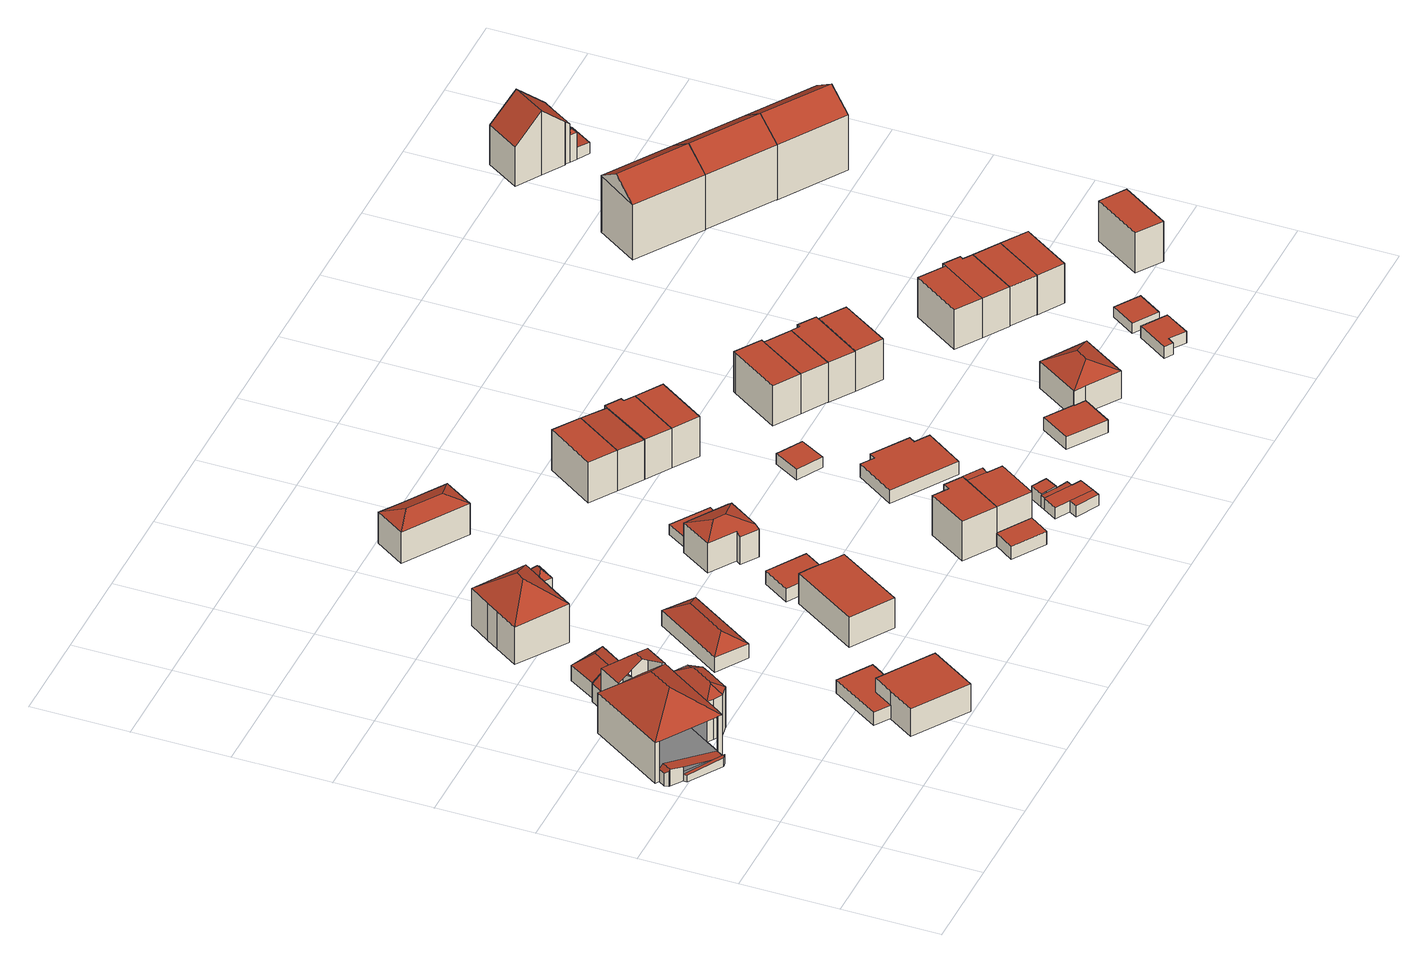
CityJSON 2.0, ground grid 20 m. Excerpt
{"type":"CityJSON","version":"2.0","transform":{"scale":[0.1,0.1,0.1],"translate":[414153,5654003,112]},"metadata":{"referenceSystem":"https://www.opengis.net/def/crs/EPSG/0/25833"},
"CityObjects":{
"building1":{"type":"Building","attributes":{"Gemeindeschluessel":14612000,"Geometrietyp2DReferenz":"3000","function":"31001_9998","roofType":"9999"},"children":["building1-1","building1-2","building1-3","building1-4","building1-5","building1-6"]},
"building1-1":{"type":"BuildingPart","attributes":{"Dachtyp_tdc":"tdcPolyFlatRoof","Dachneigung":3.2,"QualitaetDacherkennung":13,"Geometrietyp2DReferenz":"3000","measuredHeight":2.02,"roofType":"2100"},"parents":["building1"],"geometry":[{"type":"MultiSurface","lod":"2","boundaries":[[[0,1,2,3,4]],[[1,5,6,2]],[[5,7,8,6]],[[5,1,0,9,7]],[[3,2,6,8]]],"semantics":{"surfaces":[{"type":"WallSurface"},{"type":"RoofSurface"},{"type":"GroundSurface"}],"values":[0,0,0,1,2]}}]},
"building1-2":{"type":"BuildingPart","attributes":{"Dachtyp_tdc":"tdcFreeFormRoof","Dachneigung":11.03,"QualitaetDacherkennung":9,"Geometrietyp2DReferenz":"3000","measuredHeight":3.77,"roofType":"5000"},"parents":["building1"],"geometry":[{"type":"MultiSurface","lod":"2","boundaries":[[[10,4,3,11]],[[12,8,7]],[[12,13,14,8]],[[13,15,16,14]],[[15,17,18,16]],[[17,19,20,18]],[[13,12,9,4,10,21]],[[21,19,17,15,13]],[[20,22,11,3,8,14,16,18]]],"semantics":{"surfaces":[{"type":"WallSurface"},{"type":"RoofSurface"},{"type":"GroundSurface"}],"values":[0,0,0,0,0,0,1,1,2]}}]},
"building1-3":{"type":"BuildingPart","attributes":{"Dachtyp_tdc":"tdcFreeFormRoof","Dachneigung":31.18,"QualitaetDacherkennung":9,"Geometrietyp2DReferenz":"3000","measuredHeight":10.81,"roofType":"5000"},"parents":["building1"],"geometry":[{"type":"MultiSurface","lod":"2","boundaries":[[[23,24,25,26]],[[24,27,28,25]],[[27,29,30,28]],[[29,31,32,30]],[[31,33,34,32]],[[33,35,36,34]],[[35,37,38,36]],[[37,39,40,38]],[[39,41,39,37,35,42]],[[35,33,43,42]],[[33,31,29,27,44,43]],[[27,24,45,44]],[[24,23,46,47,23,45]],[[23,39,42,43,44,45]],[[26,25,28,30,32,34,36,38,40,48,40,26,49,50]]],"semantics":{"surfaces":[{"type":"WallSurface"},{"type":"RoofSurface"},{"type":"GroundSurface"}],"values":[0,0,0,0,0,0,0,0,1,1,1,1,1,1,2]}}]},
"building1-4":{"type":"BuildingPart","attributes":{"Dachtyp_tdc":"tdcGableRoof","Dachneigung":36.88,"QualitaetDacherkennung":48,"Geometrietyp2DReferenz":"3000","measuredHeight":6.87,"roofType":"3100"},"parents":["building1"],"geometry":[{"type":"MultiSurface","lod":"2","boundaries":[[[51,52,53,54]],[[52,55,56,53]],[[55,57,58,56]],[[57,59,60,58]],[[55,52,51,61]],[[61,59,57,55]],[[62,54,53,56,58,60]]],"semantics":{"surfaces":[{"type":"WallSurface"},{"type":"RoofSurface"},{"type":"GroundSurface"}],"values":[0,0,0,0,1,1,2]}}]},
"building1-5":{"type":"BuildingPart","attributes":{"Dachtyp_tdc":"tdcHipAndGableRoof","Dachneigung":42.94,"QualitaetDacherkennung":60,"Geometrietyp2DReferenz":"3000","measuredHeight":12.71,"roofType":"5000"},"parents":["building1"],"geometry":[{"type":"MultiSurface","lod":"2","boundaries":[[[63,64,51,54,65,66]],[[67,60,59]],[[67,68,69,60]],[[68,70,50,69]],[[68,67,64,71]],[[64,63,72,71]],[[72,73,70,68,71]],[[49,74,65,54,62,60,69,50]]],"semantics":{"surfaces":[{"type":"WallSurface"},{"type":"RoofSurface"},{"type":"GroundSurface"}],"values":[0,0,0,0,1,1,1,2]}}]},
"building1-6":{"type":"BuildingPart","attributes":{"Dachtyp_tdc":"tdcHipRoof","Dachneigung":35.99,"QualitaetDacherkennung":59,"Geometrietyp2DReferenz":"3000","measuredHeight":14.73,"roofType":"3200"},"parents":["building1"],"geometry":[{"type":"MultiSurface","lod":"2","boundaries":[[[75,76,77,78]],[[76,79,10,11,77]],[[80,20,19]],[[80,81,82,20]],[[81,83,84,82]],[[83,85,86,84]],[[85,66,65,86]],[[87,48,41]],[[87,75,78,48]],[[81,80,79,76,75,88]],[[89,90,66,85,83,91]],[[75,87,89,91,88]],[[83,81,88,91]],[[78,77,11,22,20,82,84,86,65,74,49,26,40,48]]],"semantics":{"surfaces":[{"type":"WallSurface"},{"type":"RoofSurface"},{"type":"GroundSurface"}],"values":[0,0,0,0,0,0,0,0,0,1,1,1,1,2]}}]},
"building2":{"type":"Building","attributes":{"Dachtyp_tdc":"tdcHipAndGableRoof","Gemeindeschluessel":14612000,"Dachneigung":34.96,"QualitaetDacherkennung":49,"Geometrietyp2DReferenz":"3000","measuredHeight":6.01,"function":"31001_9998","roofType":"5000"},"geometry":[{"type":"Solid","lod":"2","boundaries":[[[[92,93,94,95]],[[93,96,97,94]],[[96,98,99,97]],[[98,92,95,99]],[[96,93,100]],[[92,98,101]],[[93,92,101,100]],[[98,96,100,101]],[[95,94,97,99]]]],"semantics":{"surfaces":[{"type":"WallSurface"},{"type":"RoofSurface"},{"type":"GroundSurface"}],"values":[[0,0,0,0,1,0,1,1,2]]}}]},
"building3":{"type":"Building","attributes":{"Dachtyp_tdc":"tdcPolyFlatRoof","Gemeindeschluessel":14612000,"Dachneigung":0,"QualitaetDacherkennung":73,"Geometrietyp2DReferenz":"3000","measuredHeight":6.29,"function":"31001_9998","roofType":"1000"},"geometry":[{"type":"Solid","lod":"2","boundaries":[[[[102,103,104,105]],[[103,106,107,104]],[[106,108,109,107]],[[108,110,111,109]],[[110,112,113,111]],[[112,102,105,113]],[[112,110,108,106,103,102]],[[105,104,107,109,111,113]]]],"semantics":{"surfaces":[{"type":"WallSurface"},{"type":"RoofSurface"},{"type":"GroundSurface"}],"values":[[0,0,0,0,0,0,1,2]]}}]},
"building4":{"type":"Building","attributes":{"Dachtyp_tdc":"tdcPolyFlatRoof","Gemeindeschluessel":14612000,"Dachneigung":0,"QualitaetDacherkennung":65,"Geometrietyp2DReferenz":"3000","measuredHeight":3.02,"function":"31001_9998","roofType":"1000"},"geometry":[{"type":"Solid","lod":"2","boundaries":[[[[114,115,116,117]],[[115,118,119,116]],[[118,120,121,119]],[[120,122,123,121]],[[122,124,125,123]],[[124,114,117,125]],[[124,122,120,118,115,114]],[[117,116,119,121,123,125]]]],"semantics":{"surfaces":[{"type":"WallSurface"},{"type":"RoofSurface"},{"type":"GroundSurface"}],"values":[[0,0,0,0,0,0,1,2]]}}]},
"building5":{"type":"Building","attributes":{"Dachtyp_tdc":"tdcHipRoof","Gemeindeschluessel":14612000,"Dachneigung":34.76,"QualitaetDacherkennung":84,"Geometrietyp2DReferenz":"3000","measuredHeight":5.89,"function":"31001_9998","roofType":"3200"},"geometry":[{"type":"Solid","lod":"2","boundaries":[[[[126,127,128,129]],[[127,130,131,128]],[[130,132,133,131]],[[132,126,129,133]],[[130,127,134]],[[126,132,135]],[[127,126,135,134]],[[132,130,134,135]],[[129,128,131,133]]]],"semantics":{"surfaces":[{"type":"WallSurface"},{"type":"RoofSurface"},{"type":"GroundSurface"}],"values":[[0,0,0,0,1,1,1,1,2]]}}]},
"building6":{"type":"Building","attributes":{"Gemeindeschluessel":14612000,"Geometrietyp2DReferenz":"3000","function":"31001_9998","roofType":"9999"},"children":["building6-1","building6-2"]},
"building6-1":{"type":"BuildingPart","attributes":{"Dachtyp_tdc":"tdcFreeFormRoof","Dachneigung":48.04,"QualitaetDacherkennung":7,"Geometrietyp2DReferenz":"3000","measuredHeight":8.85,"roofType":"5000"},"parents":["building6"],"geometry":[{"type":"MultiSurface","lod":"2","boundaries":[[[136,137,138]],[[139,136,138,140]],[[141,142,143,144]],[[138,137,142,141]],[[137,145,143,142]],[[145,140,144,143]],[[139,140,145]],[[136,139,145,137]]],"semantics":{"surfaces":[{"type":"RoofSurface"},{"type":"GroundSurface"},{"type":"WallSurface"}],"values":[0,0,1,2,2,2,0,0]}}]},
"building6-2":{"type":"BuildingPart","attributes":{"Dachtyp_tdc":"tdcHipRoof","Dachneigung":35.65,"QualitaetDacherkennung":79,"Geometrietyp2DReferenz":"3000","measuredHeight":12.95,"roofType":"3200"},"parents":["building6"],"geometry":[{"type":"MultiSurface","lod":"2","boundaries":[[[146,147,148,149]],[[147,150,151,148]],[[150,152,153,151]],[[152,154,155,153]],[[154,156,138,141,155]],[[157,144,140]],[[157,146,149,144]],[[156,154,158]],[[147,146,159]],[[154,152,150,147,159,158]],[[146,157,156,158,159]],[[149,148,151,153,155,141,144]]],"semantics":{"surfaces":[{"type":"WallSurface"},{"type":"RoofSurface"},{"type":"GroundSurface"}],"values":[0,0,0,0,0,0,0,1,1,1,1,2]}}]},
"building7":{"type":"Building","attributes":{"Dachtyp_tdc":"tdcPolyFlatRoof","Gemeindeschluessel":14612000,"Dachneigung":0,"QualitaetDacherkennung":71,"Geometrietyp2DReferenz":"3000","measuredHeight":6.86,"function":"31001_9998","roofType":"1000"},"geometry":[{"type":"Solid","lod":"2","boundaries":[[[[160,161,162,163]],[[161,164,165,162]],[[164,166,167,165]],[[166,168,169,167]],[[168,170,171,169]],[[170,160,163,171]],[[170,168,166,164,161,160]],[[163,162,165,167,169,171]]]],"semantics":{"surfaces":[{"type":"WallSurface"},{"type":"RoofSurface"},{"type":"GroundSurface"}],"values":[[0,0,0,0,0,0,1,2]]}}]},
"building8":{"type":"Building","attributes":{"Dachtyp_tdc":"tdcPolyFlatRoof","Gemeindeschluessel":14612000,"Dachneigung":0,"QualitaetDacherkennung":83,"Geometrietyp2DReferenz":"3000","measuredHeight":2.99,"function":"31001_9998","roofType":"1000"},"geometry":[{"type":"Solid","lod":"2","boundaries":[[[[172,173,169,174]],[[173,175,167,169]],[[175,176,177,167]],[[176,178,179,177]],[[178,180,181,179]],[[180,172,174,181]],[[180,178,176,175,173,172]],[[174,169,167,177,179,181]]]],"semantics":{"surfaces":[{"type":"WallSurface"},{"type":"RoofSurface"},{"type":"GroundSurface"}],"values":[[0,0,0,0,0,0,1,2]]}}]},
"building9":{"type":"Building","attributes":{"Dachtyp_tdc":"tdcHipRoof","Gemeindeschluessel":14612000,"Dachneigung":24.23,"QualitaetDacherkennung":78,"Geometrietyp2DReferenz":"3000","measuredHeight":8.69,"function":"31001_9998","roofType":"3200"},"geometry":[{"type":"Solid","lod":"2","boundaries":[[[[182,183,184,185]],[[183,186,187,184]],[[186,188,189,187]],[[188,190,191,189]],[[190,192,193,191]],[[192,182,185,193]],[[183,182,194]],[[192,190,195]],[[182,192,195,194]],[[190,188,186,183,194,195]],[[185,184,187,189,191,193]]]],"semantics":{"surfaces":[{"type":"WallSurface"},{"type":"RoofSurface"},{"type":"GroundSurface"}],"values":[[0,0,0,0,0,0,1,1,1,1,2]]}}]},
"building10":{"type":"Building","attributes":{"Dachtyp_tdc":"tdcHipRoof","Gemeindeschluessel":14612000,"Dachneigung":21.69,"QualitaetDacherkennung":76,"Geometrietyp2DReferenz":"3000","measuredHeight":8.31,"function":"31001_9998","roofType":"3200"},"geometry":[{"type":"Solid","lod":"2","boundaries":[[[[196,197,198,199]],[[197,200,201,198]],[[200,202,203,201]],[[202,204,205,203]],[[204,206,207,205]],[[206,208,209,207]],[[208,210,211,209]],[[210,212,213,211]],[[212,196,199,213]],[[208,206,214]],[[197,196,215]],[[206,204,202,200,197,215,214]],[[196,212,210,208,214,215]],[[199,198,201,203,205,207,209,211,213]]]],"semantics":{"surfaces":[{"type":"WallSurface"},{"type":"RoofSurface"},{"type":"GroundSurface"}],"values":[[0,0,0,0,0,0,0,0,0,1,1,1,1,2]]}}]},
"building11":{"type":"Building","attributes":{"Dachtyp_tdc":"tdcPolyFlatRoof","Gemeindeschluessel":14612000,"Dachneigung":0,"QualitaetDacherkennung":71,"Geometrietyp2DReferenz":"3000","measuredHeight":2.31,"function":"31001_9998","roofType":"1000"},"geometry":[{"type":"Solid","lod":"2","boundaries":[[[[216,217,213,218]],[[217,219,211,213]],[[219,220,221,211]],[[220,216,218,221]],[[220,219,217,216]],[[218,213,211,221]]]],"semantics":{"surfaces":[{"type":"WallSurface"},{"type":"RoofSurface"},{"type":"GroundSurface"}],"values":[[0,0,0,0,1,2]]}}]},
"building12":{"type":"Building","attributes":{"Dachtyp_tdc":"tdcPolyFlatRoof","Gemeindeschluessel":14612000,"Dachneigung":0,"QualitaetDacherkennung":0,"Geometrietyp2DReferenz":"3000","BezugspunktDach":"2000","measuredHeight":3,"function":"31001_9998"},"geometry":[{"type":"MultiSurface","lod":"2","boundaries":[[[222,223,224,225]],[[225,224,226,227]],[[224,223,228,226]],[[223,222,229,228]],[[222,225,227,229]],[[227,226,228,229]]],"semantics":{"surfaces":[{"type":"RoofSurface"},{"type":"WallSurface"},{"type":"GroundSurface"}],"values":[0,1,1,1,1,2]}}]},
"building13":{"type":"Building","attributes":{"Dachtyp_tdc":"tdcPolyFlatRoof","Gemeindeschluessel":14612000,"Dachneigung":0,"QualitaetDacherkennung":73,"Geometrietyp2DReferenz":"3000","measuredHeight":9.12,"function":"31001_9998","roofType":"1000"},"geometry":[{"type":"Solid","lod":"2","boundaries":[[[[230,231,232,233]],[[231,234,235,232]],[[234,236,237,235]],[[236,238,239,237]],[[238,240,241,239]],[[240,242,243,241]],[[242,244,245,243]],[[244,230,233,245]],[[244,242,240,238,236,234,231,230]],[[233,232,235,237,239,241,243,245]]]],"semantics":{"surfaces":[{"type":"WallSurface"},{"type":"RoofSurface"},{"type":"GroundSurface"}],"values":[[0,0,0,0,0,0,0,0,1,2]]}}]},
"building14":{"type":"Building","attributes":{"Gemeindeschluessel":14612000,"Geometrietyp2DReferenz":"3000","function":"31001_9998","roofType":"9999"},"children":["building14-1","building14-2"]},
"building14-1":{"type":"BuildingPart","attributes":{"Dachtyp_tdc":"tdcPolyFlatRoof","Dachneigung":0,"QualitaetDacherkennung":61,"Geometrietyp2DReferenz":"3000","measuredHeight":9.02,"roofType":"1000"},"parents":["building14"],"geometry":[{"type":"MultiSurface","lod":"2","boundaries":[[[230,244,246,229]],[[244,247,248,246]],[[249,250,251,252]],[[249,253,254,250]],[[249,252,247,244,230,255,253]],[[254,227,229,246,248,251,250]],[[253,255,227,254]],[[255,230,229,227]]],"semantics":{"surfaces":[{"type":"WallSurface"},{"type":"RoofSurface"},{"type":"GroundSurface"}],"values":[0,0,0,0,1,2,0,0]}}]},
"building14-2":{"type":"BuildingPart","attributes":{"Dachtyp_tdc":"tdcPolyFlatRoof","Dachneigung":4.62,"QualitaetDacherkennung":64,"Geometrietyp2DReferenz":"3000","measuredHeight":9.13,"roofType":"2100"},"parents":["building14"],"geometry":[{"type":"MultiSurface","lod":"2","boundaries":[[[256,252,251,257]],[[247,258,259,248]],[[258,247,252,256]],[[257,251,248,259]],[[258,256,257,259]]],"semantics":{"surfaces":[{"type":"WallSurface"},{"type":"RoofSurface"},{"type":"GroundSurface"}],"values":[0,0,1,2,0]}}]},
"building15":{"type":"Building","attributes":{"Dachtyp_tdc":"tdcPolyFlatRoof","Gemeindeschluessel":14612000,"Dachneigung":0,"QualitaetDacherkennung":47,"Geometrietyp2DReferenz":"3000","measuredHeight":9.3,"function":"31001_9998","roofType":"1000"},"geometry":[{"type":"Solid","lod":"2","boundaries":[[[[260,261,262,263]],[[261,264,265,262]],[[264,266,267,265]],[[266,260,263,267]],[[266,264,261,260]],[[263,262,265,267]]]],"semantics":{"surfaces":[{"type":"WallSurface"},{"type":"RoofSurface"},{"type":"GroundSurface"}],"values":[[0,0,0,0,1,2]]}}]},
"building16":{"type":"Building","attributes":{"Gemeindeschluessel":14612000,"Geometrietyp2DReferenz":"3000","function":"31001_9998","roofType":"9999"},"children":["building16-1","building16-2","building16-3","building16-4"]},
"building16-1":{"type":"BuildingPart","attributes":{"Dachtyp_tdc":"tdcPolyFlatRoof","Dachneigung":2.65,"QualitaetDacherkennung":53,"Geometrietyp2DReferenz":"3000","measuredHeight":2.61,"roofType":"2100"},"parents":["building16"],"geometry":[{"type":"MultiSurface","lod":"2","boundaries":[[[268,269,270,271]],[[272,273,274,275,276]],[[277,268,271,278]],[[277,273,272,269,268]],[[271,270,275,274,278]]],"semantics":{"surfaces":[{"type":"WallSurface"},{"type":"RoofSurface"},{"type":"GroundSurface"}],"values":[0,0,0,1,2]}}]},
"building16-2":{"type":"BuildingPart","attributes":{"Dachtyp_tdc":"tdcPolyFlatRoof","Dachneigung":0,"QualitaetDacherkennung":80,"Geometrietyp2DReferenz":"3000","measuredHeight":3.04,"roofType":"1000"},"parents":["building16"],"geometry":[{"type":"MultiSurface","lod":"2","boundaries":[[[279,280,281,274,273]],[[280,282,283,281]],[[282,284,277,278,283]],[[284,282,280,279]],[[274,281,283,278]]],"semantics":{"surfaces":[{"type":"WallSurface"},{"type":"RoofSurface"},{"type":"GroundSurface"}],"values":[0,0,0,1,2]}}]},
"building16-3":{"type":"BuildingPart","attributes":{"Dachtyp_tdc":"tdcPolyFlatRoof","Dachneigung":0,"QualitaetDacherkennung":69,"Geometrietyp2DReferenz":"3000","measuredHeight":2.51,"roofType":"1000"},"parents":["building16"],"geometry":[{"type":"MultiSurface","lod":"2","boundaries":[[[285,286,287,288]],[[286,289,290,287]],[[289,291,292,290]],[[291,289,286,285]],[[288,287,290,292]]],"semantics":{"surfaces":[{"type":"WallSurface"},{"type":"RoofSurface"},{"type":"GroundSurface"}],"values":[0,0,0,1,2]}}]},
"building16-4":{"type":"BuildingPart","attributes":{"Dachtyp_tdc":"tdcPolyFlatRoof","Dachneigung":0,"QualitaetDacherkennung":65,"Geometrietyp2DReferenz":"3000","measuredHeight":2.54,"roofType":"1000"},"parents":["building16"],"geometry":[{"type":"MultiSurface","lod":"2","boundaries":[[[293,285,288,294]],[[295,296,292,291]],[[295,276,275,296]],[[269,293,294,270]],[[269,276,295,291,285,293]],[[294,288,292,296,275,270]]],"semantics":{"surfaces":[{"type":"WallSurface"},{"type":"RoofSurface"},{"type":"GroundSurface"}],"values":[0,0,0,0,1,2]}}]},
"building17":{"type":"Building","attributes":{"Dachtyp_tdc":"tdcPolyFlatRoof","Gemeindeschluessel":14612000,"Dachneigung":2.82,"QualitaetDacherkennung":60,"Geometrietyp2DReferenz":"3000","measuredHeight":9.29,"function":"31001_9998","roofType":"2100"},"geometry":[{"type":"Solid","lod":"2","boundaries":[[[[260,297,298,263]],[[297,299,300,298]],[[299,261,262,300]],[[261,260,263,262]],[[261,299,297,260]],[[263,298,300,262]]]],"semantics":{"surfaces":[{"type":"WallSurface"},{"type":"RoofSurface"},{"type":"GroundSurface"}],"values":[[0,0,0,0,1,2]]}}]},
"building18":{"type":"Building","attributes":{"Dachtyp_tdc":"tdcPolyFlatRoof","Gemeindeschluessel":14612000,"Dachneigung":0,"QualitaetDacherkennung":60,"Geometrietyp2DReferenz":"3000","measuredHeight":9.12,"function":"31001_9998","roofType":"1000"},"geometry":[{"type":"Solid","lod":"2","boundaries":[[[[301,302,303,304]],[[302,305,300,303]],[[305,306,298,300]],[[306,307,308,298]],[[307,309,310,308]],[[309,311,312,310]],[[311,301,304,312]],[[311,309,307,306,305,302,301]],[[304,303,300,298,308,310,312]]]],"semantics":{"surfaces":[{"type":"WallSurface"},{"type":"RoofSurface"},{"type":"GroundSurface"}],"values":[[0,0,0,0,0,0,0,1,2]]}}]},
"building19":{"type":"Building","attributes":{"Dachtyp_tdc":"tdcPolyFlatRoof","Gemeindeschluessel":14612000,"Dachneigung":0,"QualitaetDacherkennung":78,"Geometrietyp2DReferenz":"3000","measuredHeight":3,"function":"31001_9998","roofType":"1000"},"geometry":[{"type":"Solid","lod":"2","boundaries":[[[[313,314,315,316]],[[314,317,318,315]],[[317,319,320,318]],[[319,321,322,320]],[[321,323,324,322]],[[323,325,326,324]],[[325,327,328,326]],[[327,313,316,328]],[[327,325,323,321,319,317,314,313]],[[316,315,318,320,322,324,326,328]]]],"semantics":{"surfaces":[{"type":"WallSurface"},{"type":"RoofSurface"},{"type":"GroundSurface"}],"values":[[0,0,0,0,0,0,0,0,1,2]]}}]},
"building20":{"type":"Building","attributes":{"Dachtyp_tdc":"tdcPolyFlatRoof","Gemeindeschluessel":14612000,"Dachneigung":0,"QualitaetDacherkennung":83,"Geometrietyp2DReferenz":"3000","measuredHeight":2.41,"function":"31001_9998","roofType":"1000"},"geometry":[{"type":"Solid","lod":"2","boundaries":[[[[329,330,331,332]],[[330,333,334,331]],[[333,335,336,334]],[[335,329,332,336]],[[335,333,330,329]],[[332,331,334,336]]]],"semantics":{"surfaces":[{"type":"WallSurface"},{"type":"RoofSurface"},{"type":"GroundSurface"}],"values":[[0,0,0,0,1,2]]}}]},
"building21":{"type":"Building","attributes":{"Dachtyp_tdc":"tdcPolyFlatRoof","Gemeindeschluessel":14612000,"Dachneigung":0,"QualitaetDacherkennung":67,"Geometrietyp2DReferenz":"3000","measuredHeight":9.12,"function":"31001_9998","roofType":"1000"},"geometry":[{"type":"Solid","lod":"2","boundaries":[[[[337,338,339,340]],[[338,302,303,339]],[[302,301,304,303]],[[301,337,340,304]],[[301,302,338,337]],[[340,339,303,304]]]],"semantics":{"surfaces":[{"type":"WallSurface"},{"type":"RoofSurface"},{"type":"GroundSurface"}],"values":[[0,0,0,0,1,2]]}}]},
"building22":{"type":"Building","attributes":{"Dachtyp_tdc":"tdcPolyFlatRoof","Gemeindeschluessel":14612000,"Dachneigung":0,"QualitaetDacherkennung":75,"Geometrietyp2DReferenz":"3000","measuredHeight":2.9,"function":"31001_9998","roofType":"1000"},"geometry":[{"type":"Solid","lod":"2","boundaries":[[[[341,342,343,344]],[[342,345,346,343]],[[345,347,348,346]],[[347,349,350,348]],[[349,351,352,350]],[[351,341,344,352]],[[351,349,347,345,342,341]],[[344,343,346,348,350,352]]]],"semantics":{"surfaces":[{"type":"WallSurface"},{"type":"RoofSurface"},{"type":"GroundSurface"}],"values":[[0,0,0,0,0,0,1,2]]}}]},
"building23":{"type":"Building","attributes":{"Dachtyp_tdc":"tdcPolyFlatRoof","Gemeindeschluessel":14612000,"Dachneigung":0,"QualitaetDacherkennung":45,"Geometrietyp2DReferenz":"3000","measuredHeight":9.22,"function":"31001_9998","roofType":"1000"},"geometry":[{"type":"Solid","lod":"2","boundaries":[[[[353,354,355,356]],[[354,357,358,355]],[[357,359,360,358]],[[359,361,362,360]],[[361,363,364,362]],[[363,353,356,364]],[[363,361,359,357,354,353]],[[356,355,358,360,362,364]]]],"semantics":{"surfaces":[{"type":"WallSurface"},{"type":"RoofSurface"},{"type":"GroundSurface"}],"values":[[0,0,0,0,0,0,1,2]]}}]},
"building24":{"type":"Building","attributes":{"Dachtyp_tdc":"tdcPolyFlatRoof","Gemeindeschluessel":14612000,"Dachneigung":0,"QualitaetDacherkennung":66,"Geometrietyp2DReferenz":"3000","measuredHeight":9.16,"function":"31001_9998","roofType":"1000"},"geometry":[{"type":"Solid","lod":"2","boundaries":[[[[365,366,367,368]],[[366,354,369,367]],[[354,353,370,369]],[[353,365,368,370]],[[353,354,366,365]],[[368,367,369,370]]]],"semantics":{"surfaces":[{"type":"WallSurface"},{"type":"RoofSurface"},{"type":"GroundSurface"}],"values":[[0,0,0,0,1,2]]}}]},
"building25":{"type":"Building","attributes":{"Dachtyp_tdc":"tdcPolyFlatRoof","Gemeindeschluessel":14612000,"Dachneigung":0,"QualitaetDacherkennung":58,"Geometrietyp2DReferenz":"3000","measuredHeight":9.25,"function":"31001_9998","roofType":"1000"},"geometry":[{"type":"Solid","lod":"2","boundaries":[[[[371,372,373,374,375,376,377]],[[378,379,374,373]],[[379,380,375,374]],[[380,381,376,375]],[[381,366,377,376]],[[366,365,371,377]],[[366,381,380,379,378,382,365]],[[365,382,372,371]],[[382,378,373,372]]]],"semantics":{"surfaces":[{"type":"GroundSurface"},{"type":"WallSurface"},{"type":"RoofSurface"}],"values":[[0,1,1,1,1,1,2,1,1]]}}]},
"building26":{"type":"Building","attributes":{"Dachtyp_tdc":"tdcFreeFormRoof","Gemeindeschluessel":14612000,"Dachneigung":26.41,"QualitaetDacherkennung":88,"Geometrietyp2DReferenz":"3000","measuredHeight":8.76,"function":"31001_9998","roofType":"5000"},"geometry":[{"type":"Solid","lod":"2","boundaries":[[[[383,384,344,385]],[[384,386,352,344]],[[386,387,350,352]],[[387,388,389,350]],[[388,390,391,389]],[[390,383,385,391]],[[383,392,386,384]],[[390,388,393]],[[383,390,393,392]],[[385,344,352,350,389,391]],[[388,387,386,392,393]]]],"semantics":{"surfaces":[{"type":"WallSurface"},{"type":"RoofSurface"},{"type":"GroundSurface"}],"values":[[0,0,0,0,0,0,1,1,1,2,1]]}}]},
"building27":{"type":"Building","attributes":{"Dachtyp_tdc":"tdcPolyFlatRoof","Gemeindeschluessel":14612000,"Dachneigung":0,"QualitaetDacherkennung":53,"Geometrietyp2DReferenz":"3000","measuredHeight":9.29,"function":"31001_9998","roofType":"1000"},"geometry":[{"type":"Solid","lod":"2","boundaries":[[[[394,395,396,397]],[[395,398,376,396]],[[398,399,375,376]],[[399,394,397,375]],[[399,398,395,394]],[[397,396,376,375]]]],"semantics":{"surfaces":[{"type":"WallSurface"},{"type":"RoofSurface"},{"type":"GroundSurface"}],"values":[[0,0,0,0,1,2]]}}]},
"building28":{"type":"Building","attributes":{"Dachtyp_tdc":"tdcPolyFlatRoof","Gemeindeschluessel":14612000,"Dachneigung":0,"QualitaetDacherkennung":90,"Geometrietyp2DReferenz":"3000","measuredHeight":2.58,"function":"31001_9998","roofType":"1000"},"geometry":[{"type":"Solid","lod":"2","boundaries":[[[[400,401,402,403]],[[401,404,405,402]],[[404,406,407,405]],[[406,408,409,407]],[[408,410,411,409]],[[410,400,403,411]],[[410,408,406,404,401,400]],[[403,402,405,407,409,411]]]],"semantics":{"surfaces":[{"type":"WallSurface"},{"type":"RoofSurface"},{"type":"GroundSurface"}],"values":[[0,0,0,0,0,0,1,2]]}}]},
"building29":{"type":"Building","attributes":{"Dachtyp_tdc":"tdcPolyFlatRoof","Gemeindeschluessel":14612000,"Dachneigung":0,"QualitaetDacherkennung":55,"Geometrietyp2DReferenz":"3000","measuredHeight":9.08,"function":"31001_9998","roofType":"1000"},"geometry":[{"type":"Solid","lod":"2","boundaries":[[[[412,413,414,415]],[[412,416,417,413]],[[414,418,419,415]],[[413,417,418,414]],[[417,416,419,418]],[[416,412,415,419]]]],"semantics":{"surfaces":[{"type":"WallSurface"},{"type":"RoofSurface"},{"type":"GroundSurface"}],"values":[[0,1,2,0,0,0]]}}]},
"building30":{"type":"Building","attributes":{"Dachtyp_tdc":"tdcPolyFlatRoof","Gemeindeschluessel":14612000,"Dachneigung":0,"QualitaetDacherkennung":70,"Geometrietyp2DReferenz":"3000","measuredHeight":9.09,"function":"31001_9998","roofType":"1000"},"geometry":[{"type":"Solid","lod":"2","boundaries":[[[[420,421,422,423]],[[421,417,418,422]],[[417,413,414,418]],[[413,424,425,414]],[[424,426,427,425]],[[426,428,429,427]],[[428,420,423,429]],[[428,426,424,413,417,421,420]],[[423,422,418,414,425,427,429]]]],"semantics":{"surfaces":[{"type":"WallSurface"},{"type":"RoofSurface"},{"type":"GroundSurface"}],"values":[[0,0,0,0,0,0,0,1,2]]}}]},
"building31":{"type":"Building","attributes":{"Gemeindeschluessel":14612000,"Dachtyp_tdc":"tdcPolyFlatRoof","Dachneigung":0,"QualitaetDacherkennung":88,"Geometrietyp2DReferenz":"3000","measuredHeight":2.33,"function":"31001_9998","roofType":"1000"},"geometry":[{"type":"Solid","lod":"2","boundaries":[[[[430,431,432,433]],[[431,434,435,432]],[[434,436,437,435]],[[436,430,433,437]],[[436,434,431,430]],[[433,432,435,437]]]],"semantics":{"surfaces":[{"type":"WallSurface"},{"type":"RoofSurface"},{"type":"GroundSurface"}],"values":[[0,0,0,0,1,2]]}}]},
"building32":{"type":"Building","attributes":{"Dachtyp_tdc":"tdcPolyFlatRoof","Gemeindeschluessel":14612000,"Dachneigung":0,"QualitaetDacherkennung":56,"Geometrietyp2DReferenz":"3000","measuredHeight":9.04,"function":"31001_9998","roofType":"1000"},"geometry":[{"type":"Solid","lod":"2","boundaries":[[[[421,420,438,439]],[[420,440,441,438]],[[420,421,442,440]],[[441,443,439,438]],[[440,442,443,441]],[[442,421,439,443]]]],"semantics":{"surfaces":[{"type":"WallSurface"},{"type":"RoofSurface"},{"type":"GroundSurface"}],"values":[[0,0,1,2,0,0]]}}]},
"building33":{"type":"Building","attributes":{"Dachtyp_tdc":"tdcPolyFlatRoof","Gemeindeschluessel":14612000,"Dachneigung":0,"QualitaetDacherkennung":54,"Geometrietyp2DReferenz":"3000","measuredHeight":9.12,"function":"31001_9998","roofType":"1000"},"geometry":[{"type":"Solid","lod":"2","boundaries":[[[[444,445,446,447]],[[445,442,448,446]],[[442,440,449,448]],[[440,444,447,449]],[[440,442,445,444]],[[447,446,448,449]]]],"semantics":{"surfaces":[{"type":"WallSurface"},{"type":"RoofSurface"},{"type":"GroundSurface"}],"values":[[0,0,0,0,1,2]]}}]},
"building34":{"type":"Building","attributes":{"Dachtyp_tdc":"tdcGableRoof","Gemeindeschluessel":14612000,"Dachneigung":35.1,"QualitaetDacherkennung":75,"Geometrietyp2DReferenz":"3000","measuredHeight":16.35,"function":"31001_9998","roofType":"3100"},"geometry":[{"type":"Solid","lod":"2","boundaries":[[[[450,451,452]],[[453,454,455]],[[451,453,455,452]],[[454,450,452,455]],[[456,457,458,459]],[[453,451,457,456]],[[451,450,458,457]],[[450,454,459,458]],[[454,453,456,459]]]],"semantics":{"surfaces":[{"type":"WallSurface"},{"type":"RoofSurface"},{"type":"GroundSurface"}],"values":[[0,0,1,1,2,0,0,0,0]]}}]},
"building35":{"type":"Building","attributes":{"Dachtyp_tdc":"tdcPolyFlatRoof","Gemeindeschluessel":14612000,"Dachneigung":0,"QualitaetDacherkennung":75,"Geometrietyp2DReferenz":"3000","measuredHeight":9.2,"function":"31001_9998","roofType":"1000"},"geometry":[{"type":"Solid","lod":"2","boundaries":[[[[460,461,462,463]],[[461,464,465,462]],[[464,466,467,465]],[[466,460,463,467]],[[466,464,461,460]],[[463,462,465,467]]]],"semantics":{"surfaces":[{"type":"WallSurface"},{"type":"RoofSurface"},{"type":"GroundSurface"}],"values":[[0,0,0,0,1,2]]}}]},
"building36":{"type":"Building","attributes":{"Dachtyp_tdc":"tdcGableRoof","Gemeindeschluessel":14612000,"Dachneigung":35.1,"QualitaetDacherkennung":80,"Geometrietyp2DReferenz":"3000","measuredHeight":16.3,"function":"31001_9998","roofType":"3100"},"geometry":[{"type":"Solid","lod":"2","boundaries":[[[[468,450,469,470]],[[450,451,471,469]],[[451,472,473,471]],[[472,468,470,473]],[[451,450,452]],[[468,472,474]],[[450,468,474,452]],[[472,451,452,474]],[[470,469,471,473]]]],"semantics":{"surfaces":[{"type":"WallSurface"},{"type":"RoofSurface"},{"type":"GroundSurface"}],"values":[[0,0,0,0,0,0,1,1,2]]}}]},
"building37":{"type":"Building","attributes":{"Gemeindeschluessel":14612000,"Geometrietyp2DReferenz":"3000","function":"31001_9998","roofType":"9999"},"children":["building37-1","building37-2"]},
"building37-1":{"type":"BuildingPart","attributes":{"Dachtyp_tdc":"tdcGableRoof","Dachneigung":42.81,"QualitaetDacherkennung":45,"Geometrietyp2DReferenz":"3000","measuredHeight":14.74,"roofType":"3100"},"parents":["building37"],"geometry":[{"type":"MultiSurface","lod":"2","boundaries":[[[475,476,477,478,479]],[[476,480,481,477]],[[480,482,483,481]],[[482,484,485,483]],[[484,486,487,485]],[[486,488,489,487]],[[488,490,491,489]],[[490,492,493,491]],[[492,494,495,496,493]],[[488,486,484,482]],[[482,480,476,475,494,492,490,488]],[[496,478,477,481,483,485,487,489,491,493]]],"semantics":{"surfaces":[{"type":"WallSurface"},{"type":"RoofSurface"},{"type":"GroundSurface"}],"values":[0,0,0,0,0,0,0,0,0,1,1,2]}}]},
"building37-2":{"type":"BuildingPart","attributes":{"Dachtyp_tdc":"tdcFreeFormRoof","Dachneigung":45.78,"QualitaetDacherkennung":14,"Geometrietyp2DReferenz":"3000","measuredHeight":6.99,"roofType":"5000"},"parents":["building37"],"geometry":[{"type":"MultiSurface","lod":"2","boundaries":[[[497,479,478,498]],[[495,499,500,496]],[[499,497,498,500]],[[501,499,495]],[[502,501,495,479]],[[502,479,497]],[[501,502,497,499]],[[498,478,496,500]]],"semantics":{"surfaces":[{"type":"WallSurface"},{"type":"RoofSurface"},{"type":"GroundSurface"}],"values":[0,0,0,1,1,1,1,2]}}]},
"building38":{"type":"Building","attributes":{"Dachtyp_tdc":"tdcGableRoof","Gemeindeschluessel":14612000,"Dachneigung":35.32,"QualitaetDacherkennung":80,"Geometrietyp2DReferenz":"3000","measuredHeight":16.35,"function":"31001_9998","roofType":"3100"},"geometry":[{"type":"Solid","lod":"2","boundaries":[[[[472,503,504,505]],[[503,506,507,504]],[[506,468,508,507]],[[468,472,505,508]],[[506,503,509]],[[472,468,474]],[[503,472,474,509]],[[468,506,509,474]],[[505,504,507,508]]]],"semantics":{"surfaces":[{"type":"WallSurface"},{"type":"RoofSurface"},{"type":"GroundSurface"}],"values":[[0,0,0,0,0,0,1,1,2]]}}]},
"building39":{"type":"Building","attributes":{"Dachtyp_tdc":"tdcPolyFlatRoof","Gemeindeschluessel":14612000,"Dachneigung":3.46,"QualitaetDacherkennung":51,"Geometrietyp2DReferenz":"3000","measuredHeight":2.75,"function":"31001_9998","roofType":"2100"},"geometry":[{"type":"Solid","lod":"2","boundaries":[[[[510,511,493,496]],[[511,512,513,493]],[[512,514,515,513]],[[514,516,498,515]],[[516,517,500,498]],[[517,510,496,500]],[[517,516,514,512,511,510]],[[496,493,513,515,498,500]]]],"semantics":{"surfaces":[{"type":"WallSurface"},{"type":"RoofSurface"},{"type":"GroundSurface"}],"values":[[0,0,0,0,0,0,1,2]]}}]}
},
"vertices":[
[105,353,44],[95,351,44],[95,351,24],[105,353,24],[105,353,38],[27,395,39],[27,395,24],[28,403,39],[28,403,24],[85,366,43],
[117,372,38],[117,372,24],[28,403,56],[4,419,62],[4,419,24],[2,420,59],[2,420,24],[1,429,52],[1,429,24],[9,442,52],[9,442,24],[16,437,62],[16,437,24],
[213,499,116],[241,481,116],[241,481,24],[213,499,24],[246,454,116],[246,454,24],[237,438,116],[237,438,24],[219,411,116],[219,411,24],[207,393,116],[207,393,24],[182,388,116],[182,388,24],[164,399,116],[164,399,24],[153,407,116],[153,407,24],[135,379,96],[187,414,131],[191,417,132],[218,459,132],[220,466,130],[232,529,94],[227,520,101],[135,379,24],[227,520,24],[232,529,24],
[169,622,65],[185,647,65],[185,647,24],[169,622,24],[215,627,93],[215,627,24],[242,610,69],[242,610,24],[226,586,69],[226,586,24],[199,603,93],[199,603,24],
[139,577,118],[169,622,118],[139,577,24],[139,577,116],[226,586,119],[256,566,119],[256,566,24],[232,529,119],[195,564,151],[185,548,151],[227,520,119],[185,548,24],
[126,366,117],[118,372,117],[118,372,24],[126,366,24],[117,372,117],[9,442,116],[2,447,116],[2,447,24],[102,602,116],[102,602,24],[121,589,116],[121,589,24],[135,379,117],[100,459,171],[227,520,117],[185,548,117],[132,509,171],
[185,647,66],[220,702,66],[220,702,32],[185,647,32],[277,664,80],[277,664,32],[242,610,80],[242,610,32],[238,663,92],[215,627,92],
[493,97,77],[432,2,77],[432,2,14],[493,97,14],[321,75,77],[321,75,14],[356,128,77],[356,128,14],[382,169,77],[382,169,14],[418,146,77],[418,146,14],
[382,169,45],[356,128,45],[356,128,15],[382,169,15],[324,149,45],[324,149,15],[389,249,45],[389,249,15],[456,205,45],[456,205,15],[418,146,45],[418,146,15],
[344,470,64],[437,613,64],[437,613,30],[344,470,30],[500,572,62],[500,572,30],[407,429,62],[407,429,30],[446,561,89],[392,477,89],
[414,849,115],[435,854,98],[410,870,98],[407,839,115],[386,835,98],[410,870,26],[435,854,26],[411,818,26],[386,835,26],[411,818,98],
[331,752,114],[232,819,111],[232,819,26],[331,752,26],[263,866,111],[263,866,26],[280,892,111],[280,892,26],[310,936,111],[310,936,26],[410,870,114],[386,835,114],[330,854,156],[318,837,156],
[611,225,83],[525,280,83],[525,280,14],[611,225,14],[612,415,83],[612,415,14],[635,401,83],[635,401,14],[675,374,83],[675,374,14],[697,360,83],[697,360,14],
[720,444,44],[675,374,44],[720,444,14],[635,401,44],[644,415,44],[644,415,14],[608,438,44],[608,438,14],[644,493,44],[644,493,14],
[436,1126,95],[477,1188,95],[477,1188,24],[436,1126,24],[518,1160,95],[518,1160,24],[562,1132,95],[562,1132,24],[604,1104,95],[604,1104,24],[564,1043,95],[564,1043,24],[487,1137,111],[554,1093,111],
[760,608,84],[719,544,84],[719,544,16],[760,608,16],[712,534,79],[712,534,16],[678,557,79],[678,557,16],[685,567,84],[685,567,16],[631,602,84],[631,602,16],[672,666,84],[672,666,16],[680,661,84],[680,661,16],[755,612,84],[755,612,16],[684,613,99],[707,598,99],
[788,661,39],[755,612,39],[788,661,16],[680,661,39],[712,711,39],[712,711,16],
[904,144,48],[877,105,48],[943,62,48],[970,102,48],[943,62,18],[970,102,18],[877,105,18],[904,144,18],
[904,144,108],[839,186,108],[839,186,17],[904,144,17],[891,266,108],[891,266,17],[894,264,108],[894,264,17],[921,246,108],[921,246,17],[929,259,108],[929,259,17],[964,236,108],[964,236,17],[907,148,108],[907,148,17],
[907,148,18],[956,224,108],[956,224,18],[1019,183,108],[1019,183,18],[993,200,18],[993,200,108],[1021,181,108],[1021,181,18],[970,102,108],
[1001,212,109],[1001,212,18],[964,236,109],[964,236,18],
[851,943,118],[786,844,118],[786,844,25],[851,943,25],[733,879,118],[733,879,25],[798,978,118],[798,978,25],
[1099,85,45],[1094,74,44],[1094,74,19],[1099,85,19],[1037,105,45],[1042,113,45],[1042,113,19],[1037,105,19],[1037,105,44],[1074,97,45],[1074,97,19],
[1042,113,49],[1058,138,49],[1058,138,19],[1088,122,49],[1088,122,19],[1074,97,49],
[1095,32,44],[1086,18,44],[1086,18,19],[1095,32,19],[1039,43,44],[1039,43,19],[1048,59,44],[1048,59,19],
[1113,64,44],[1113,64,19],[1019,76,44],[1019,76,19],
[900,911,115],[900,911,25],[837,811,115],[837,811,25],
[952,877,116],[887,778,116],[887,778,25],[952,877,25],[837,811,116],[900,911,116],[904,917,116],[904,917,25],[935,897,116],[935,897,25],[931,891,116],[931,891,25],
[1133,370,45],[1080,291,45],[1080,291,15],[1133,370,15],[952,375,45],[952,375,15],[1005,455,45],[1005,455,15],[1032,437,45],[1032,437,15],[1040,449,45],[1040,449,15],[1112,401,45],[1112,401,15],[1104,389,45],[1104,389,15],
[1030,579,43],[1001,527,43],[1001,527,19],[1030,579,19],[948,557,43],[948,557,19],[978,609,43],[978,609,19],
[1004,843,116],[939,744,116],[939,744,25],[1004,843,25],
[1326,142,54],[1287,82,54],[1287,82,25],[1326,142,25],[1211,133,54],[1211,133,25],[1250,194,54],[1250,194,25],[1305,157,54],[1305,157,25],[1304,156,54],[1304,156,25],
[1191,721,116],[1127,622,116],[1127,622,24],[1191,721,24],[1075,656,116],[1075,656,24],[1139,755,116],[1139,755,24],[1143,761,116],[1143,761,24],[1195,727,116],[1195,727,24],
[1242,688,116],[1178,589,116],[1178,589,25],[1242,688,25],[1127,622,25],[1191,721,25],
[1242,688,24],[1258,678,24],[1262,684,24],[1297,661,24],[1293,655,24],[1228,556,24],[1178,589,24],[1262,684,116],[1297,661,116],[1293,655,116],[1228,556,116],[1258,678,116],
[1391,99,88],[1326,142,87],[1391,99,25],[1304,156,86],[1305,157,86],[1364,248,86],[1364,248,25],[1451,191,88],[1451,191,25],[1370,159,113],[1387,184,113],
[1344,621,117],[1280,522,117],[1280,522,24],[1344,621,24],[1228,556,117],[1293,655,117],
[1559,74,51],[1550,61,51],[1550,61,25],[1559,74,25],[1532,72,51],[1532,72,25],[1574,135,51],[1574,135,25],[1624,103,51],[1624,103,25],[1591,52,51],[1591,52,25],
[1476,535,116],[1528,501,116],[1528,501,25],[1476,535,25],[1411,436,116],[1463,402,116],[1463,402,25],[1411,436,25],
[1578,468,116],[1514,369,116],[1514,369,25],[1578,468,25],[1532,508,116],[1532,508,25],[1564,487,116],[1564,487,25],[1560,480,116],[1560,480,25],
[1661,171,49],[1628,121,49],[1628,121,26],[1661,171,26],[1578,154,49],[1578,154,26],[1611,204,49],[1611,204,26],
[1578,468,26],[1514,369,26],[1629,435,116],[1629,435,26],[1565,336,116],[1565,336,26],
[1681,401,116],[1617,303,116],[1617,303,25],[1681,401,25],[1565,336,25],[1629,435,25],
[1573,993,150],[1628,1079,154],[1602,1038,188],[1495,1166,154],[1439,1081,150],[1468,1126,188],[1495,1166,24],[1628,1079,24],[1573,993,24],[1439,1081,24],
[1864,282,118],[1800,183,118],[1800,183,26],[1864,282,26],[1748,217,118],[1748,217,26],[1812,316,118],[1812,316,26],
[1706,906,150],[1573,993,25],[1706,906,25],[1628,1079,25],[1761,992,154],[1761,992,25],[1735,951,188],
[1687,1307,95],[1677,1314,106],[1677,1314,7],[1687,1307,7],[1687,1307,68],[1676,1312,106],[1676,1312,7],[1632,1340,154],[1632,1340,7],[1582,1372,97],[1582,1372,7],[1626,1440,97],[1626,1440,7],[1675,1408,154],[1675,1408,7],[1729,1373,95],[1729,1373,7],[1717,1354,95],[1717,1354,7],[1710,1343,95],[1710,1343,68],[1710,1343,7],
[1700,1299,68],[1700,1299,7],[1723,1334,68],[1723,1334,7],[1713,1334,77],[1698,1310,77],
[1894,905,154],[1894,905,24],[1761,992,24],[1838,820,150],[1838,820,24],[1706,906,24],[1867,865,188],
[1710,1343,35],[1717,1354,35],[1755,1330,32],[1755,1330,7],[1725,1283,32],[1725,1283,7],[1700,1299,34],[1723,1334,34]
]}
